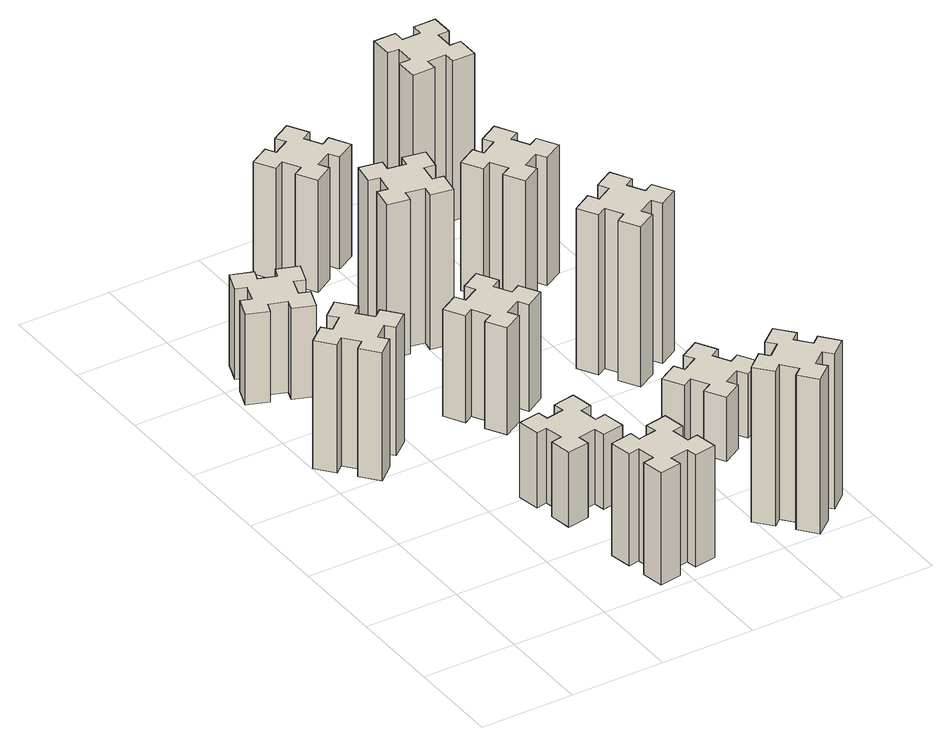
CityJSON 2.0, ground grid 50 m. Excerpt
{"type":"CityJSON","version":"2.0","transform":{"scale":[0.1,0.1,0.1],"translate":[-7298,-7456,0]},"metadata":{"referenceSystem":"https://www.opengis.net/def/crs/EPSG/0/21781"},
"CityObjects":{
"building1":{"type":"Building","attributes":{"class":"1000","function":"1000","usage":"1000","yearOfConstruction":2016,"roofType":"1000","measuredHeight":72,"storeysAboveGround":30,"storeysBelowGround":0},"geometry":[{"type":"Solid","lod":"1","boundaries":[[[[0,1,2,3,4,5,6,7,8,9,10,11,12,13,14,15,16,17,18,19]],[[17,16,20,21]],[[16,15,22,20]],[[15,14,23,22]],[[14,13,24,23]],[[13,12,25,24]],[[12,11,26,25]],[[11,10,27,26]],[[10,9,28,27]],[[9,8,29,28]],[[8,7,30,29]],[[7,6,31,30]],[[6,5,32,31]],[[5,4,33,32]],[[4,3,34,33]],[[3,2,35,34]],[[2,1,36,35]],[[1,0,37,36]],[[0,19,38,37]],[[19,18,39,38]],[[18,17,21,39]],[[24,25,26,27,28,29,30,31,32,33,34,35,36,37,38,39,21,20,22,23]]]]}]},
"building2":{"type":"Building","attributes":{"class":"1000","function":"1000","usage":"1000","yearOfConstruction":2016,"roofType":"1000","measuredHeight":51,"storeysAboveGround":30,"storeysBelowGround":0},"geometry":[{"type":"Solid","lod":"1","boundaries":[[[[40,41,42,43,44,45,46,47,48,49,50,51,52,53,54,55,56,57,58,59]],[[57,56,60,61]],[[56,55,62,60]],[[55,54,63,62]],[[54,53,64,63]],[[53,52,65,64]],[[52,51,66,65]],[[51,50,67,66]],[[50,49,68,67]],[[49,48,69,68]],[[48,47,70,69]],[[47,46,71,70]],[[46,45,72,71]],[[45,44,73,72]],[[44,43,74,73]],[[43,42,75,74]],[[42,41,76,75]],[[41,40,77,76]],[[40,59,78,77]],[[59,58,79,78]],[[58,57,61,79]],[[64,65,66,67,68,69,70,71,72,73,74,75,76,77,78,79,61,60,62,63]]]]}]},
"building3":{"type":"Building","attributes":{"class":"1000","function":"1000","usage":"1000","yearOfConstruction":2016,"roofType":"1000","measuredHeight":63,"storeysAboveGround":30,"storeysBelowGround":0},"geometry":[{"type":"Solid","lod":"1","boundaries":[[[[80,81,82,83,84,85,86,87,88,89,90,91,92,93,94,95,96,97,98,99]],[[97,96,100,101]],[[96,95,102,100]],[[95,94,103,102]],[[94,93,104,103]],[[93,92,105,104]],[[92,91,106,105]],[[91,90,107,106]],[[90,89,108,107]],[[89,88,109,108]],[[88,87,110,109]],[[87,86,111,110]],[[86,85,112,111]],[[85,84,113,112]],[[84,83,114,113]],[[83,82,115,114]],[[82,81,116,115]],[[81,80,117,116]],[[80,99,118,117]],[[99,98,119,118]],[[98,97,101,119]],[[104,105,106,107,108,109,110,111,112,113,114,115,116,117,118,119,101,100,102,103]]]]}]},
"building4":{"type":"Building","attributes":{"class":"1000","function":"1000","usage":"1000","yearOfConstruction":2016,"roofType":"1000","measuredHeight":42,"storeysAboveGround":30,"storeysBelowGround":0},"geometry":[{"type":"Solid","lod":"1","boundaries":[[[[120,121,122,123,124,125,126,127,128,129,130,131,132,133,134,135,136,137,138,139]],[[137,136,140,141]],[[136,135,142,140]],[[135,134,143,142]],[[134,133,144,143]],[[133,132,145,144]],[[132,131,146,145]],[[131,130,147,146]],[[130,129,148,147]],[[129,128,149,148]],[[128,127,150,149]],[[127,126,151,150]],[[126,125,152,151]],[[125,124,153,152]],[[124,123,154,153]],[[123,122,155,154]],[[122,121,156,155]],[[121,120,157,156]],[[120,139,158,157]],[[139,138,159,158]],[[138,137,141,159]],[[144,145,146,147,148,149,150,151,152,153,154,155,156,157,158,159,141,140,142,143]]]]}]},
"building5":{"type":"Building","attributes":{"class":"1000","function":"1000","usage":"1000","yearOfConstruction":2016,"roofType":"1000","measuredHeight":60,"storeysAboveGround":30,"storeysBelowGround":0},"geometry":[{"type":"Solid","lod":"1","boundaries":[[[[160,161,162,163,164,165,166,167,168,169,170,171,172,173,174,175,176,177,178,179]],[[177,176,180,181]],[[176,175,182,180]],[[175,174,183,182]],[[174,173,184,183]],[[173,172,185,184]],[[172,171,186,185]],[[171,170,187,186]],[[170,169,188,187]],[[169,168,189,188]],[[168,167,190,189]],[[167,166,191,190]],[[166,165,192,191]],[[165,164,193,192]],[[164,163,194,193]],[[163,162,195,194]],[[162,161,196,195]],[[161,160,197,196]],[[160,179,198,197]],[[179,178,199,198]],[[178,177,181,199]],[[184,185,186,187,188,189,190,191,192,193,194,195,196,197,198,199,181,180,182,183]]]]}]},
"building6":{"type":"Building","attributes":{"class":"1000","function":"1000","usage":"1000","yearOfConstruction":2016,"roofType":"1000","measuredHeight":87,"storeysAboveGround":30,"storeysBelowGround":0},"geometry":[{"type":"Solid","lod":"1","boundaries":[[[[200,201,202,203,204,205,206,207,208,209,210,211,212,213,214,215,216,217,218,219]],[[217,216,220,221]],[[216,215,222,220]],[[215,214,223,222]],[[214,213,224,223]],[[213,212,225,224]],[[212,211,226,225]],[[211,210,227,226]],[[210,209,228,227]],[[209,208,229,228]],[[208,207,230,229]],[[207,206,231,230]],[[206,205,232,231]],[[205,204,233,232]],[[204,203,234,233]],[[203,202,235,234]],[[202,201,236,235]],[[201,200,237,236]],[[200,219,238,237]],[[219,218,239,238]],[[218,217,221,239]],[[224,225,226,227,228,229,230,231,232,233,234,235,236,237,238,239,221,220,222,223]]]]}]},
"building7":{"type":"Building","attributes":{"class":"1000","function":"1000","usage":"1000","yearOfConstruction":2016,"roofType":"1000","measuredHeight":87,"storeysAboveGround":30,"storeysBelowGround":0},"geometry":[{"type":"Solid","lod":"1","boundaries":[[[[240,241,242,243,244,245,246,247,248,249,250,251,252,253,254,255,256,257,258,259]],[[257,256,260,261]],[[256,255,262,260]],[[255,254,263,262]],[[254,253,264,263]],[[253,252,265,264]],[[252,251,266,265]],[[251,250,267,266]],[[250,249,268,267]],[[249,248,269,268]],[[248,247,270,269]],[[247,246,271,270]],[[246,245,272,271]],[[245,244,273,272]],[[244,243,274,273]],[[243,242,275,274]],[[242,241,276,275]],[[241,240,277,276]],[[240,259,278,277]],[[259,258,279,278]],[[258,257,261,279]],[[264,265,266,267,268,269,270,271,272,273,274,275,276,277,278,279,261,260,262,263]]]]}]},
"building8":{"type":"Building","attributes":{"class":"1000","function":"1000","usage":"1000","yearOfConstruction":2016,"roofType":"1000","measuredHeight":63,"storeysAboveGround":30,"storeysBelowGround":0},"geometry":[{"type":"Solid","lod":"1","boundaries":[[[[280,281,282,283,284,285,286,287,288,289,290,291,292,293,294,295,296,297,298,299]],[[297,296,300,301]],[[296,295,302,300]],[[295,294,303,302]],[[294,293,304,303]],[[293,292,305,304]],[[292,291,306,305]],[[291,290,307,306]],[[290,289,308,307]],[[289,288,309,308]],[[288,287,310,309]],[[287,286,311,310]],[[286,285,312,311]],[[285,284,313,312]],[[284,283,314,313]],[[283,282,315,314]],[[282,281,316,315]],[[281,280,317,316]],[[280,299,318,317]],[[299,298,319,318]],[[298,297,301,319]],[[304,305,306,307,308,309,310,311,312,313,314,315,316,317,318,319,301,300,302,303]]]]}]},
"building9":{"type":"Building","attributes":{"class":"1000","function":"1000","usage":"1000","yearOfConstruction":2016,"roofType":"1000","measuredHeight":36,"storeysAboveGround":30,"storeysBelowGround":0},"geometry":[{"type":"Solid","lod":"1","boundaries":[[[[320,321,322,323,324,325,326,327,328,329,330,331,332,333,334,335,336,337,338,339]],[[337,336,340,341]],[[336,335,342,340]],[[335,334,343,342]],[[334,333,344,343]],[[333,332,345,344]],[[332,331,346,345]],[[331,330,347,346]],[[330,329,348,347]],[[329,328,349,348]],[[328,327,350,349]],[[327,326,351,350]],[[326,325,352,351]],[[325,324,353,352]],[[324,323,354,353]],[[323,322,355,354]],[[322,321,356,355]],[[321,320,357,356]],[[320,339,358,357]],[[339,338,359,358]],[[338,337,341,359]],[[344,345,346,347,348,349,350,351,352,353,354,355,356,357,358,359,341,340,342,343]]]]}]},
"building10":{"type":"Building","attributes":{"class":"1000","function":"1000","usage":"1000","yearOfConstruction":2016,"roofType":"1000","measuredHeight":90,"storeysAboveGround":30,"storeysBelowGround":0},"geometry":[{"type":"Solid","lod":"1","boundaries":[[[[360,361,362,363,364,365,366,367,368,369,370,371,372,373,374,375,376,377,378,379]],[[377,376,380,381]],[[376,375,382,380]],[[375,374,383,382]],[[374,373,384,383]],[[373,372,385,384]],[[372,371,386,385]],[[371,370,387,386]],[[370,369,388,387]],[[369,368,389,388]],[[368,367,390,389]],[[367,366,391,390]],[[366,365,392,391]],[[365,364,393,392]],[[364,363,394,393]],[[363,362,395,394]],[[362,361,396,395]],[[361,360,397,396]],[[360,379,398,397]],[[379,378,399,398]],[[378,377,381,399]],[[384,385,386,387,388,389,390,391,392,393,394,395,396,397,398,399,381,380,382,383]]]]}]},
"building11":{"type":"Building","attributes":{"class":"1000","function":"1000","usage":"1000","yearOfConstruction":2016,"roofType":"1000","measuredHeight":72,"storeysAboveGround":30,"storeysBelowGround":0},"geometry":[{"type":"Solid","lod":"1","boundaries":[[[[400,401,402,403,404,405,406,407,408,409,410,411,412,413,414,415,416,417,418,419]],[[417,416,420,421]],[[416,415,422,420]],[[415,414,423,422]],[[414,413,424,423]],[[413,412,425,424]],[[412,411,426,425]],[[411,410,427,426]],[[410,409,428,427]],[[409,408,429,428]],[[408,407,430,429]],[[407,406,431,430]],[[406,405,432,431]],[[405,404,433,432]],[[404,403,434,433]],[[403,402,435,434]],[[402,401,436,435]],[[401,400,437,436]],[[400,419,438,437]],[[419,418,439,438]],[[418,417,421,439]],[[424,425,426,427,428,429,430,431,432,433,434,435,436,437,438,439,421,420,422,423]]]]}]},
"building12":{"type":"Building","attributes":{"class":"1000","function":"1000","usage":"1000","yearOfConstruction":2016,"roofType":"1000","measuredHeight":90,"storeysAboveGround":30,"storeysBelowGround":0},"geometry":[{"type":"Solid","lod":"1","boundaries":[[[[440,441,442,443,444,445,446,447,448,449,450,451,452,453,454,455,456,457,458,459]],[[457,456,460,461]],[[456,455,462,460]],[[455,454,463,462]],[[454,453,464,463]],[[453,452,465,464]],[[452,451,466,465]],[[451,450,467,466]],[[450,449,468,467]],[[449,448,469,468]],[[448,447,470,469]],[[447,446,471,470]],[[446,445,472,471]],[[445,444,473,472]],[[444,443,474,473]],[[443,442,475,474]],[[442,441,476,475]],[[441,440,477,476]],[[440,459,478,477]],[[459,458,479,478]],[[458,457,461,479]],[[464,465,466,467,468,469,470,471,472,473,474,475,476,477,478,479,461,460,462,463]]]]}]}
},
"vertices":[
[362,1758,0],[297,1834,0],[343,1873,0],[266,1965,0],[174,1888,0],[213,1842,0],[136,1777,0],[98,1823,0],[6,1746,0],[83,1654,0],[129,1693,0],[193,1616,0],[147,1578,0],[224,1486,0],[316,1563,0],[278,1609,0],[354,1673,0],[393,1627,0],[485,1704,0],[408,1796,0],[354,1673,720],[393,1627,720],[278,1609,720],[316,1563,720],[224,1486,720],[147,1578,720],[193,1616,720],[129,1693,720],[83,1654,720],[6,1746,720],[98,1823,720],[136,1777,720],[213,1842,720],[174,1888,720],[266,1965,720],[343,1873,720],[297,1834,720],[362,1758,720],[408,1796,720],[485,1704,720],
[330,2552,0],[236,2586,0],[257,2642,0],[144,2683,0],[103,2570,0],[159,2550,0],[125,2456,0],[69,2477,0],[27,2364,0],[140,2323,0],[161,2379,0],[255,2345,0],[234,2289,0],[347,2247,0],[388,2360,0],[332,2381,0],[366,2475,0],[422,2454,0],[463,2567,0],[350,2608,0],[366,2475,510],[422,2454,510],[332,2381,510],[388,2360,510],[347,2247,510],[234,2289,510],[255,2345,510],[161,2379,510],[140,2323,510],[27,2364,510],[69,2477,510],[125,2456,510],[159,2550,510],[103,2570,510],[144,2683,510],[257,2642,510],[236,2586,510],[330,2552,510],[350,2608,510],[463,2567,510],
[955,128,0],[1054,146,0],[1064,87,0],[1182,107,0],[1161,226,0],[1102,215,0],[1085,314,0],[1144,324,0],[1123,442,0],[1005,421,0],[1015,362,0],[917,345,0],[907,404,0],[788,383,0],[809,265,0],[868,275,0],[886,177,0],[827,167,0],[847,48,0],[966,69,0],[886,177,630],[827,167,630],[868,275,630],[809,265,630],[788,383,630],[907,404,630],[917,345,630],[1015,362,630],[1005,421,630],[1123,442,630],[1144,324,630],[1085,314,630],[1102,215,630],[1161,226,630],[1182,107,630],[1064,87,630],[1054,146,630],[955,128,630],[966,69,630],[847,48,630],
[915,1002,0],[817,985,0],[807,1044,0],[688,1023,0],[709,905,0],[768,915,0],[786,817,0],[727,807,0],[747,688,0],[866,709,0],[855,768,0],[954,786,0],[964,727,0],[1082,747,0],[1061,866,0],[1002,855,0],[985,954,0],[1044,964,0],[1023,1082,0],[905,1061,0],[985,954,420],[1044,964,420],[1002,855,420],[1061,866,420],[1082,747,420],[964,727,420],[954,786,420],[855,768,420],[866,709,420],[747,688,420],[727,807,420],[786,817,420],[768,915,420],[709,905,420],[688,1023,420],[807,1044,420],[817,985,420],[915,1002,420],[905,1061,420],[1023,1082,420],
[1106,1737,0],[1056,1824,0],[1108,1854,0],[1048,1958,0],[944,1898,0],[974,1846,0],[887,1796,0],[857,1848,0],[753,1788,0],[813,1684,0],[865,1714,0],[915,1627,0],[863,1597,0],[923,1493,0],[1027,1553,0],[997,1605,0],[1084,1655,0],[1114,1603,0],[1218,1663,0],[1158,1767,0],[1084,1655,600],[1114,1603,600],[997,1605,600],[1027,1553,600],[923,1493,600],[863,1597,600],[915,1627,600],[865,1714,600],[813,1684,600],[753,1788,600],[857,1848,600],[887,1796,600],[974,1846,600],[944,1898,600],[1048,1958,600],[1108,1854,600],[1056,1824,600],[1106,1737,600],[1158,1767,600],[1218,1663,600],
[917,2366,0],[1015,2348,0],[1005,2289,0],[1123,2268,0],[1144,2387,0],[1085,2397,0],[1102,2495,0],[1161,2485,0],[1182,2603,0],[1064,2624,0],[1054,2565,0],[955,2582,0],[966,2641,0],[847,2662,0],[827,2544,0],[886,2534,0],[868,2435,0],[809,2446,0],[788,2327,0],[907,2307,0],[868,2435,870],[809,2446,870],[886,2534,870],[827,2544,870],[847,2662,870],[966,2641,870],[955,2582,870],[1054,2565,870],[1064,2624,870],[1182,2603,870],[1161,2485,870],[1102,2495,870],[1085,2397,870],[1144,2387,870],[1123,2268,870],[1005,2289,870],[1015,2348,870],[917,2366,870],[907,2307,870],[788,2327,870],
[1758,129,0],[1834,193,0],[1873,147,0],[1965,224,0],[1888,316,0],[1842,278,0],[1777,354,0],[1823,393,0],[1746,485,0],[1654,408,0],[1693,362,0],[1616,297,0],[1578,343,0],[1486,266,0],[1563,174,0],[1609,213,0],[1673,136,0],[1627,98,0],[1704,6,0],[1796,83,0],[1673,136,870],[1627,98,870],[1609,213,870],[1563,174,870],[1486,266,870],[1578,343,870],[1616,297,870],[1693,362,870],[1654,408,870],[1746,485,870],[1823,393,870],[1777,354,870],[1842,278,870],[1888,316,870],[1965,224,870],[1873,147,870],[1834,193,870],[1758,129,870],[1796,83,870],[1704,6,870],
[1006,3217,0],[956,3304,0],[1008,3334,0],[948,3438,0],[844,3378,0],[874,3326,0],[787,3276,0],[757,3328,0],[653,3268,0],[713,3164,0],[765,3194,0],[815,3107,0],[763,3077,0],[823,2973,0],[927,3033,0],[897,3085,0],[984,3135,0],[1014,3083,0],[1118,3143,0],[1058,3247,0],[984,3135,630],[1014,3083,630],[897,3085,630],[927,3033,630],[823,2973,630],[763,3077,630],[815,3107,630],[765,3194,630],[713,3164,630],[653,3268,630],[757,3328,630],[787,3276,630],[874,3326,630],[844,3378,630],[948,3438,630],[1008,3334,630],[956,3304,630],[1006,3217,630],[1058,3247,630],[1118,3143,630],
[1605,974,0],[1655,887,0],[1603,857,0],[1663,753,0],[1767,813,0],[1737,865,0],[1824,915,0],[1854,863,0],[1958,923,0],[1898,1027,0],[1846,997,0],[1796,1084,0],[1848,1114,0],[1788,1218,0],[1684,1158,0],[1714,1106,0],[1627,1056,0],[1597,1108,0],[1493,1048,0],[1553,944,0],[1627,1056,360],[1597,1108,360],[1714,1106,360],[1684,1158,360],[1788,1218,360],[1848,1114,360],[1796,1084,360],[1846,997,360],[1898,1027,360],[1958,923,360],[1854,863,360],[1824,915,360],[1737,865,360],[1767,813,360],[1663,753,360],[1603,857,360],[1655,887,360],[1605,974,360],[1553,944,360],[1493,1048,360],
[1846,1737,0],[1796,1824,0],[1848,1854,0],[1788,1958,0],[1684,1898,0],[1714,1846,0],[1627,1796,0],[1597,1848,0],[1493,1788,0],[1553,1684,0],[1605,1714,0],[1655,1627,0],[1603,1597,0],[1663,1493,0],[1767,1553,0],[1737,1605,0],[1824,1655,0],[1854,1603,0],[1958,1663,0],[1898,1767,0],[1824,1655,900],[1854,1603,900],[1737,1605,900],[1767,1553,900],[1663,1493,900],[1603,1597,900],[1655,1627,900],[1605,1714,900],[1553,1684,900],[1493,1788,900],[1597,1848,900],[1627,1796,900],[1714,1846,900],[1684,1898,900],[1788,1958,900],[1848,1854,900],[1796,1824,900],[1846,1737,900],[1898,1767,900],[1958,1663,900],
[1746,2577,0],[1696,2664,0],[1748,2694,0],[1688,2798,0],[1584,2738,0],[1614,2686,0],[1527,2636,0],[1497,2688,0],[1393,2628,0],[1453,2524,0],[1505,2554,0],[1555,2467,0],[1503,2437,0],[1563,2333,0],[1667,2393,0],[1637,2445,0],[1724,2495,0],[1754,2443,0],[1858,2503,0],[1798,2607,0],[1724,2495,720],[1754,2443,720],[1637,2445,720],[1667,2393,720],[1563,2333,720],[1503,2437,720],[1555,2467,720],[1505,2554,720],[1453,2524,720],[1393,2628,720],[1497,2688,720],[1527,2636,720],[1614,2686,720],[1584,2738,720],[1688,2798,720],[1748,2694,720],[1696,2664,720],[1746,2577,720],[1798,2607,720],[1858,2503,720],
[1575,3195,0],[1675,3195,0],[1675,3135,0],[1795,3135,0],[1795,3255,0],[1735,3255,0],[1735,3355,0],[1795,3355,0],[1795,3475,0],[1675,3475,0],[1675,3415,0],[1575,3415,0],[1575,3475,0],[1455,3475,0],[1455,3355,0],[1515,3355,0],[1515,3255,0],[1455,3255,0],[1455,3135,0],[1575,3135,0],[1515,3255,900],[1455,3255,900],[1515,3355,900],[1455,3355,900],[1455,3475,900],[1575,3475,900],[1575,3415,900],[1675,3415,900],[1675,3475,900],[1795,3475,900],[1795,3355,900],[1735,3355,900],[1735,3255,900],[1795,3255,900],[1795,3135,900],[1675,3135,900],[1675,3195,900],[1575,3195,900],[1575,3135,900],[1455,3135,900]
]}
